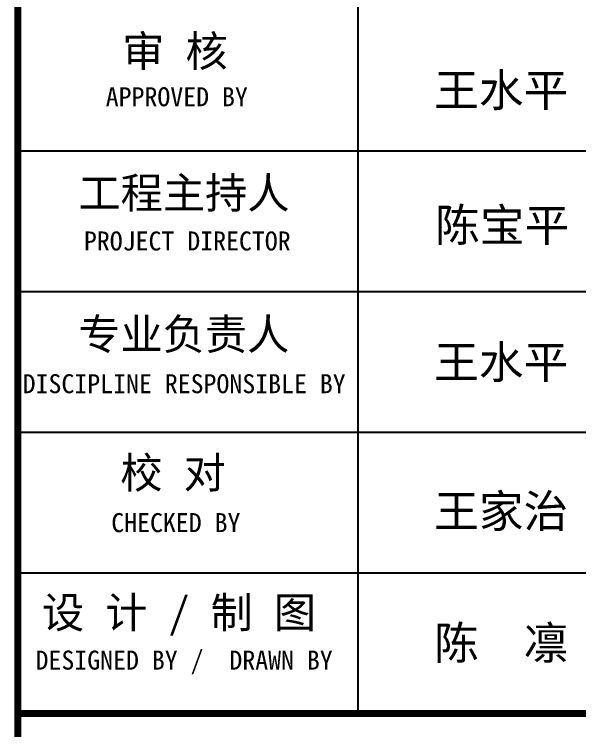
# Model space of a CAD drawing. Extents: x -522490 to 417652, y 450811 to 1108047.
# Drawn here: x 396121 to 399531, y 692876 to 697197 of the extents above; entities that cross this region are included whole.
import ezdxf

# ---------------------------------------------------------------- set-up
doc = ezdxf.new("R2010")
doc.units = 0
doc.header["$LTSCALE"] = 1000
doc.header["$MEASUREMENT"] = 0
doc.layers.add('PUB_TEXT', color=7, linetype='Continuous')
doc.layers.add('PUB_TITLE', color=4, linetype='Continuous')
doc.styles.add('TQ', font='')
doc.styles.get('TQ').set_extended_font_data('SimSun')

msp = doc.modelspace()

# ---------------------------------------------------------------- linework, layer by layer
at = {"layer": 'PUB_TITLE'}
for p, q in [((398199.5, 692972.9), (398199.5, 698922.9)), ((396142.5, 696372.9), (401752.5, 696372.9)), ((396142.5, 695522.9), (401752.5, 695522.9)), ((396142.5, 694672.9), (401752.5, 694672.9)), ((396142.5, 693822.9), (401752.5, 693822.9)), ((396142.5, 692972.9), (401752.5, 692972.9))]:
    msp.add_line(p, q, dxfattribs=at)
at = {"layer": 'PUB_TITLE', "lineweight": 40, "const_width": 42.5}
for points in [[(396142.5, 723201), (396142.5, 683201)], [(396142.5, 692972.9), (401752.5, 692972.9)]]:
    msp.add_lwpolyline(points, dxfattribs=at)

# ---------------------------------------------------------------- texts
at = {"layer": 'PUB_TEXT', "style": 'TQ'}
for s, p in [('王水平', (398657.9, 696639.7)), ('陈宝平', (398664, 695825)), ('王水平', (398657.9, 694996.9)), ('王家治', (398657.9, 694096.9)), ('陈  凛', (398657.9, 693301))]:
    msp.add_text(s, height=198, dxfattribs=at).set_placement(p)
at = {"layer": 'PUB_TEXT', "attachment_point": 1, "style": 'TQ'}
for s, insert, char_height, width in [('审 核', (396773, 697068.2), 187, 1427.856), ('APPROVED BY', (396673.5, 696756.4), 114.75, 2399.55), ('工程主持人', (396508.3, 696211.5), 187, 1739.562), ('PROJECT DIRECTOR', (396541.8, 695885.3), 114.75, 2399.55), ('专业负责人', (396507.5, 695358.2), 187, 1661.535), ('DISCIPLINE RESPONSIBLE BY', (396171.7, 695023.1), 114.75, 2399.55), ('校 对', (396761.6, 694521.5), 187, 2006.142), ('CHECKED BY', (396707, 694184), 114.75, 2399.55), ('设 计 / 制 图', (396288.4, 693677.2), 187, 2576.963), ('DESIGNED BY /  DRAWN BY', (396249.7, 693353.5), 114.75, 2399.55)]:
    msp.add_mtext(s, dxfattribs=dict(at, insert=insert, char_height=char_height, width=width))

doc.saveas('drawing.dxf')
